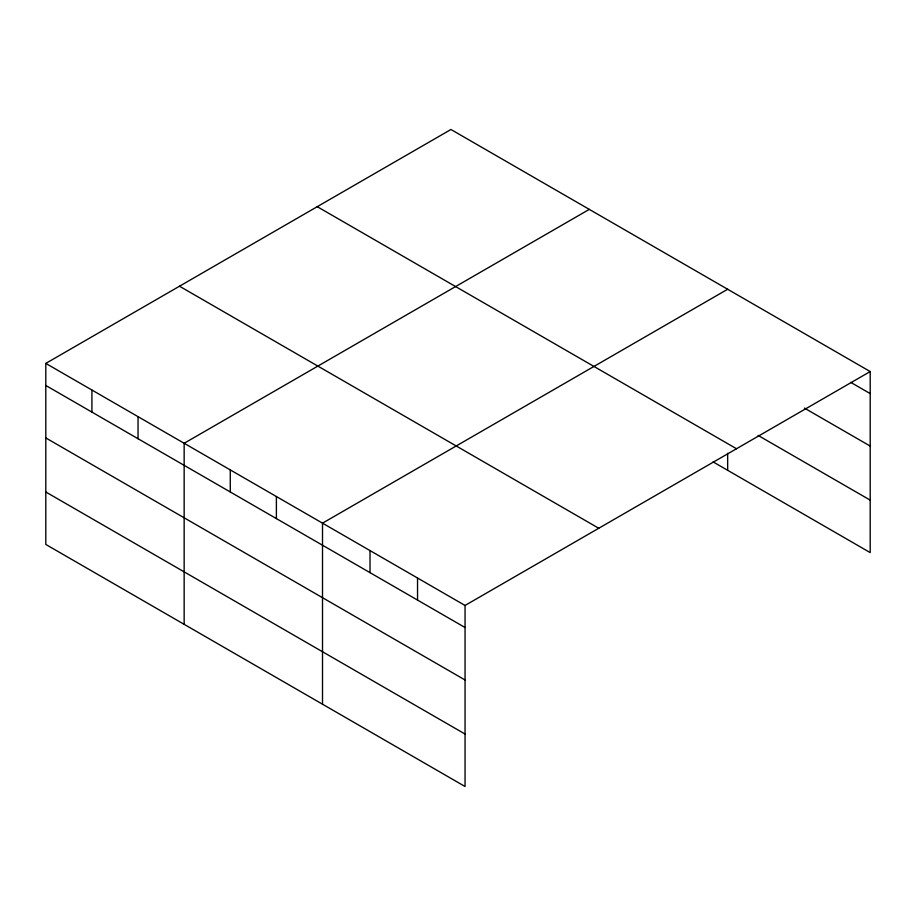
<?xml version="1.0" encoding="UTF-8"?>
<svg xmlns="http://www.w3.org/2000/svg" width="916" height="916" viewBox="0 0 916 916"><rect width="100%" height="100%" fill="white"/><g stroke="black" fill="none" stroke-linecap="round" stroke-linejoin="round"><path stroke-width="1.37" d="M465.053 679.981L465.053 605.453L45.8 363.4L45.8 544.447L465.053 786.5L465.053 679.981L45.8 437.928M713.095 461.893L870.2 552.6L870.2 371.553L450.947 129.499L45.8 363.4M589.297 209.375L184.15 443.287L184.15 624.334M727.659 289.25L322.512 523.162L322.512 704.209M465.053 605.453L870.2 371.553M850.712 382.35L870.2 393.605M804.408 408.089L870.2 446.069M758.116 435.421L870.2 500.125M317.245 206.684L736.498 448.737M179.502 286.216L598.755 528.269M45.8 385.464L465.053 627.517M45.8 491.984L465.053 734.037M727.659 453.283L727.659 470.297M417.536 578.03L417.536 600.083M370.018 550.596L370.018 572.649M276.392 496.529L276.392 518.593M230.271 469.908L230.271 491.961M138.041 416.654L138.041 438.718M91.921 390.033L91.921 412.085"/></g></svg>
